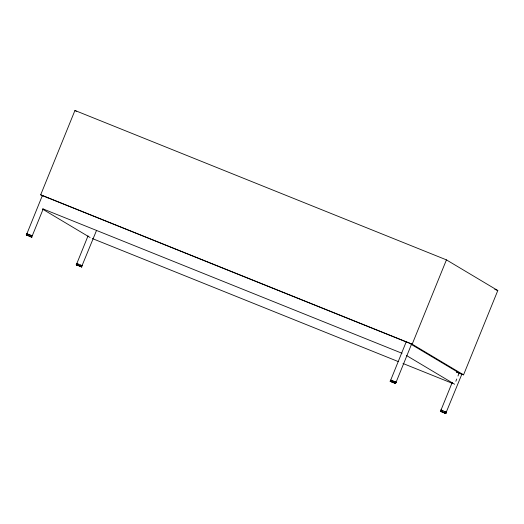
<?xml version="1.0" encoding="UTF-8"?>
<svg xmlns="http://www.w3.org/2000/svg" width="524" height="524" viewBox="0 0 524 524"><rect width="100%" height="100%" fill="white"/><g stroke="black" fill="none" stroke-linecap="round" stroke-linejoin="round"><path stroke-width="0.79" d="M42.778 196.042L40.695 194.797L74.939 110.466L446.435 259.871L497.8 290.532L463.557 374.863L456.731 372.119M26.868 233.815L42.359 195.557L47.75 197.758L47.271 197.594M43.184 208.997L32.2 235.951M76.805 263.624L88.039 235.859M82.013 265.747L96.475 230.56M390.701 380.136L406.198 341.877L408.425 342.716L411.589 344.071L396.065 382.304M463.557 374.863L412.191 344.196L446.435 259.871M441.601 410.436L440.979 410.135L452.238 382.396M455.847 381.249L456.764 379.003M457.983 376.003L458.893 373.756M446.219 412.29L461.893 374.103L456.653 371.948M411.589 344.071L411.104 343.914M26.993 233.828L26.659 233.711L27.078 233.92M32.246 236.01L31.984 235.852M26.534 234.955L26.2 234.837L26.619 235.04M31.617 237.064L31.951 237.182L31.532 236.972M77.257 263.755L76.596 263.52L77.015 263.729M461.893 374.103L458.959 372.977M76.471 264.764L76.137 264.646L76.556 264.849M81.469 266.781L81.855 266.958L81.227 266.755M390.675 380.103L391.153 380.267M390.367 381.276L390.033 381.158L390.459 381.361M395.456 383.385L395.79 383.502L395.365 383.293M441.129 410.181L440.795 410.063L441.463 410.384M446.035 412.237L446.553 412.408L445.747 412.028M440.677 411.301L440.343 411.183L440.763 411.392M445.76 413.416L446.094 413.534L445.675 413.325M26.822 233.756L27.32 233.946M26.862 235.066L26.41 234.935M31.289 236.946L31.774 237.11M81.836 265.694L82.347 265.865L81.921 265.661M76.799 264.875L76.347 264.751M81.711 266.919L80.748 266.578M395.731 382.206L396.079 382.33M395.129 383.267L395.574 383.398M440.959 410.109L441.457 410.292M441.005 411.419L440.553 411.288M445.433 413.298L445.885 413.429M27.169 233.881L27.798 234.123M26.711 235.007L27.34 235.25M30.811 236.769L31.44 237.012M391.002 380.201L391.631 380.444M390.55 381.328L391.769 381.8M391.173 381.57L390.242 381.256M394.651 383.09L395.273 383.332M77.107 263.69L77.735 263.932M76.648 264.817L77.277 265.059M441.313 410.233L441.935 410.475M440.854 411.353L441.483 411.595M444.955 413.115L445.583 413.364M27.68 234.071L28.394 234.359M27.222 235.197L27.936 235.479M30.215 236.534L30.929 236.822M391.513 380.391L392.227 380.673M394.055 382.854L394.762 383.142M77.618 263.88L78.331 264.168M77.159 265.006L77.873 265.288M80.152 266.343L80.866 266.631M441.824 410.423L442.531 410.705M441.365 411.55L442.079 411.831M445.072 413.167L442.23 412.028M28.316 234.32L29.069 234.621M27.857 235.446L30.064 236.337M30.294 236.573L28.086 235.676M392.149 380.64L392.902 380.941M391.697 381.767L393.904 382.658M394.127 382.893L391.919 381.996M78.253 264.129L80.46 265.026M77.794 265.255L80.002 266.146M80.231 266.382L78.024 265.485M442.459 410.672L443.206 410.973M442.001 411.792L442.754 412.1M443.717 412.637L444.437 412.919M494.767 289.313L497.8 290.532M40.695 194.797L412.191 344.196M47.337 197.568L406.611 342.061M42.772 208.814L402.046 353.3M92.316 238.538L398.423 361.645M402.982 363.479L452.356 383.332M392.869 380.928L393.622 381.23M29.036 234.608L30.523 235.217M443.173 410.954L444.666 411.563M442.721 412.08L444.876 412.971M393.609 381.23L394.356 381.538M392.673 382.304L391.251 381.721M29.77 234.909L31.191 235.492M457.642 372.433L458.271 372.695M394.297 381.511L395.024 381.813M393.838 382.638L394.572 382.939M30.006 236.317L30.733 236.619M27.418 235.4L28.145 235.695M444.601 411.543L445.334 411.844M441.562 411.746L442.289 412.047M80.401 265L81.128 265.301M79.943 266.127L80.67 266.428M77.356 265.209L78.083 265.511M394.926 381.773L395.581 382.055M394.467 382.9L395.122 383.175M390.694 381.479L391.356 381.754M445.23 411.805L445.891 412.08M444.771 412.932L445.433 413.207M441.005 411.51L441.66 411.785M31.086 235.453L31.748 235.734M30.628 236.579L31.289 236.855M26.862 235.158L27.523 235.433M81.023 265.268L81.685 265.544M80.565 266.389L81.227 266.67M76.799 264.967L77.46 265.242M406.814 342.179L406.198 341.877M456.745 372.04L457.125 372.21M395.443 382.003L396.242 382.376L395.823 382.173M394.985 383.123L395.528 383.358M390.295 381.295L390.839 381.531M445.295 413.154L445.839 413.39M440.599 411.327L441.143 411.563M31.61 235.682L32.154 235.911M31.152 236.802L31.695 237.038M26.455 234.975L26.999 235.211M81.547 265.491L82.091 265.72M76.851 263.664L77.395 263.899M81.089 266.611L81.633 266.847M76.393 264.79L76.936 265.02M74.939 110.466L76.327 111.298M410.986 344.229L459.201 373.003M406.421 355.469L454.629 384.249M42.588 209.148L90.095 237.51"/></g></svg>
